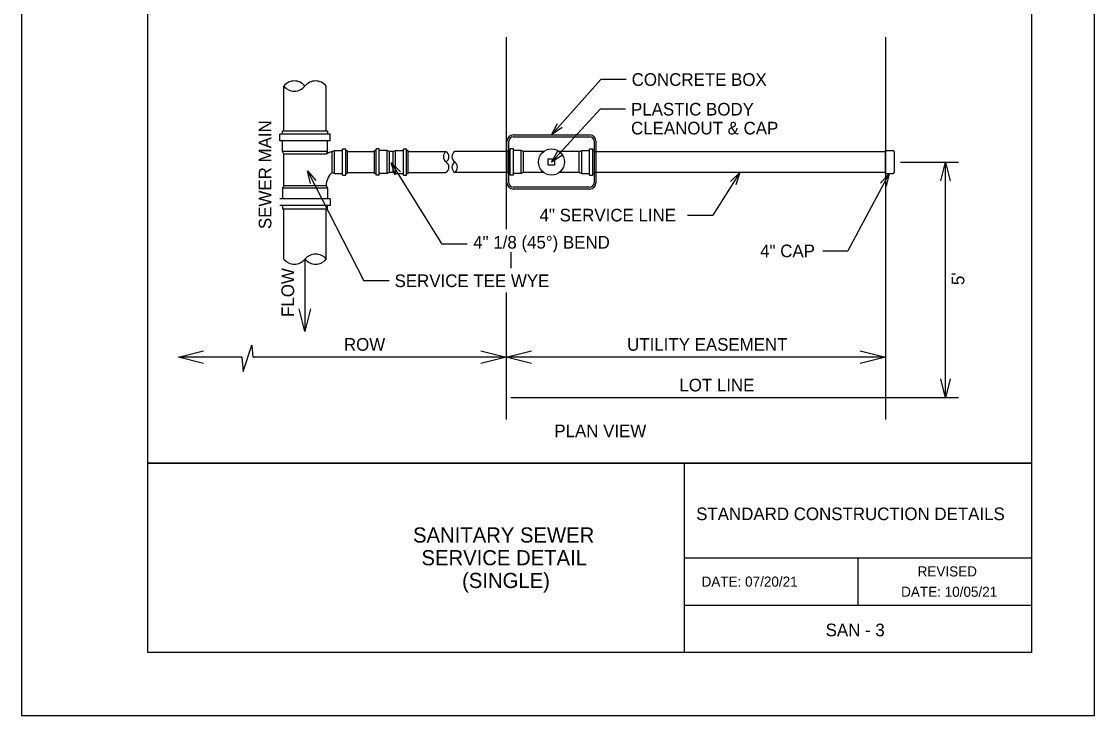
# Model space of a CAD drawing. Extents: x 2082692.5 to 2082701, y 13331264.9 to 13331275.9.
# Drawn here: x 2082692.5 to 2082701, y 13331264.94 to 13331270.43 of the extents above; entities that cross this region are included whole.
import ezdxf

# ---------------------------------------------------------------- set-up
doc = ezdxf.new("R2010")
doc.units = 0
for name, color, linetype in [('Detail', 7, 'Continuous'), ('Detail Label', 7, 'Continuous'), ('Non-Print', 7, 'Continuous'), ('Sheet Title Block', 7, 'Continuous')]:
    doc.layers.add(name, color=color, linetype=linetype)

msp = doc.modelspace()

# ---------------------------------------------------------------- linework, layer by layer
at = {"layer": 'Detail'}
for p, q in [((2082696.3357, 13331270.3087), (2082696.3357, 13331268.7886)), ((2082699.3408, 13331270.3087), (2082699.3408, 13331267.2798)), ((2082694.5748, 13331269.5667), (2082694.5748, 13331269.922)), ((2082694.9098, 13331269.5667), (2082694.9098, 13331269.922)), ((2082694.5423, 13331269.4879), (2082694.5423, 13331269.5404)), ((2082694.9423, 13331269.5404), (2082694.5423, 13331269.5404)), ((2082694.5648, 13331269.5404), (2082694.5648, 13331269.5667)), ((2082694.5648, 13331269.5667), (2082694.9198, 13331269.5667)), ((2082694.9198, 13331269.5667), (2082694.9198, 13331269.5404)), ((2082694.9423, 13331269.4879), (2082694.9423, 13331269.5404)), ((2082696.3924, 13331269.5354), (2082696.9967, 13331269.5354)), ((2082694.9423, 13331269.4879), (2082694.5423, 13331269.4879)), ((2082694.5648, 13331269.4029), (2082694.5648, 13331269.4879)), ((2082694.9198, 13331269.4029), (2082694.9198, 13331269.4879)), ((2082696.3424, 13331269.1554), (2082696.3424, 13331269.4854)), ((2082696.3574, 13331269.1554), (2082696.3574, 13331269.4854)), ((2082696.3924, 13331269.5204), (2082696.9967, 13331269.5204)), ((2082697.0317, 13331269.4854), (2082697.0317, 13331269.1554)), ((2082697.0467, 13331269.4854), (2082697.0467, 13331269.1554)), ((2082694.5748, 13331269.3829), (2082694.5648, 13331269.4029)), ((2082694.9198, 13331269.4029), (2082694.5648, 13331269.4029)), ((2082694.5748, 13331269.1329), (2082694.5748, 13331269.3829)), ((2082694.9098, 13331269.3829), (2082694.5748, 13331269.3829)), ((2082694.9098, 13331269.3829), (2082694.9198, 13331269.4029)), ((2082694.9575, 13331269.4029), (2082694.9772, 13331269.4128)), ((2082694.9575, 13331269.2379), (2082694.9575, 13331269.4029)), ((2082694.9772, 13331269.4128), (2082695.0388, 13331269.4128)), ((2082694.9772, 13331269.2281), (2082694.9772, 13331269.4128)), ((2082695.0388, 13331269.4239), (2082695.0646, 13331269.4239)), ((2082695.0388, 13331269.217), (2082695.0388, 13331269.4239)), ((2082695.0646, 13331269.217), (2082695.0646, 13331269.4239)), ((2082695.0646, 13331269.4128), (2082695.0776, 13331269.4128)), ((2082695.0776, 13331269.4128), (2082695.0776, 13331269.2281)), ((2082695.0776, 13331269.4029), (2082695.2921, 13331269.4029)), ((2082695.2921, 13331269.2281), (2082695.2921, 13331269.4128)), ((2082695.2921, 13331269.4128), (2082695.305, 13331269.4128)), ((2082695.3308, 13331269.4239), (2082695.305, 13331269.4239)), ((2082695.305, 13331269.217), (2082695.305, 13331269.4239)), ((2082695.3308, 13331269.217), (2082695.3308, 13331269.4239)), ((2082695.3924, 13331269.4128), (2082695.3308, 13331269.4128)), ((2082695.3924, 13331269.2281), (2082695.3924, 13331269.4128)), ((2082695.4121, 13331269.4029), (2082695.3924, 13331269.4128)), ((2082695.4121, 13331269.2379), (2082695.4121, 13331269.4029)), ((2082695.4403, 13331269.4029), (2082695.4121, 13331269.4029)), ((2082695.4403, 13331269.4029), (2082695.46, 13331269.4128)), ((2082695.4403, 13331269.2379), (2082695.4403, 13331269.4029)), ((2082695.46, 13331269.4128), (2082695.5215, 13331269.4128)), ((2082695.46, 13331269.2281), (2082695.46, 13331269.4128)), ((2082695.5215, 13331269.4239), (2082695.5474, 13331269.4239)), ((2082695.5215, 13331269.217), (2082695.5215, 13331269.4239)), ((2082695.5474, 13331269.217), (2082695.5474, 13331269.4239)), ((2082695.5603, 13331269.4128), (2082695.5474, 13331269.4128)), ((2082695.5603, 13331269.2281), (2082695.5603, 13331269.4128)), ((2082695.5603, 13331269.4029), (2082695.8601, 13331269.4029)), ((2082696.354, 13331269.4029), (2082695.9283, 13331269.4029)), ((2082696.354, 13331269.2281), (2082696.354, 13331269.4128)), ((2082696.354, 13331269.4128), (2082696.3669, 13331269.4128)), ((2082696.3928, 13331269.4239), (2082696.3669, 13331269.4239)), ((2082696.3669, 13331269.217), (2082696.3669, 13331269.4239)), ((2082696.3928, 13331269.217), (2082696.3928, 13331269.4239)), ((2082696.4543, 13331269.4128), (2082696.3928, 13331269.4128)), ((2082696.4543, 13331269.2281), (2082696.4543, 13331269.4128)), ((2082696.474, 13331269.4029), (2082696.4543, 13331269.4128)), ((2082696.6322, 13331269.4029), (2082696.474, 13331269.4029)), ((2082696.474, 13331269.2379), (2082696.474, 13331269.4029)), ((2082696.9151, 13331269.4029), (2082696.7569, 13331269.4029)), ((2082696.9151, 13331269.4029), (2082696.9348, 13331269.4128)), ((2082696.9151, 13331269.2379), (2082696.9151, 13331269.4029)), ((2082696.9348, 13331269.4128), (2082696.9964, 13331269.4128)), ((2082696.9348, 13331269.2281), (2082696.9348, 13331269.4128)), ((2082696.9964, 13331269.4239), (2082697.0222, 13331269.4239)), ((2082696.9964, 13331269.217), (2082696.9964, 13331269.4239)), ((2082697.0222, 13331269.217), (2082697.0222, 13331269.4239)), ((2082697.0351, 13331269.4128), (2082697.0222, 13331269.4128)), ((2082697.0351, 13331269.2281), (2082697.0351, 13331269.4128)), ((2082697.0351, 13331269.4029), (2082699.3408, 13331269.4029)), ((2082699.3408, 13331269.4127), (2082699.4002, 13331269.4127)), ((2082699.3408, 13331269.2295), (2082699.3408, 13331269.4127)), ((2082699.4102, 13331269.4027), (2082699.4102, 13331269.2395)), ((2082694.9575, 13331269.2379), (2082694.9772, 13331269.2281)), ((2082694.9772, 13331269.2281), (2082695.0388, 13331269.2281)), ((2082695.0388, 13331269.217), (2082695.0646, 13331269.217)), ((2082695.0776, 13331269.2281), (2082695.0646, 13331269.2281)), ((2082695.0776, 13331269.2379), (2082695.2921, 13331269.2379)), ((2082695.305, 13331269.2281), (2082695.2921, 13331269.2281)), ((2082695.3308, 13331269.217), (2082695.305, 13331269.217)), ((2082695.3924, 13331269.2281), (2082695.3308, 13331269.2281)), ((2082695.4121, 13331269.2379), (2082695.3924, 13331269.2281)), ((2082695.4403, 13331269.2379), (2082695.4121, 13331269.2379)), ((2082695.4403, 13331269.2379), (2082695.46, 13331269.2281)), ((2082695.46, 13331269.2281), (2082695.5215, 13331269.2281)), ((2082695.5215, 13331269.217), (2082695.5474, 13331269.217)), ((2082695.5474, 13331269.2281), (2082695.5603, 13331269.2281)), ((2082695.5603, 13331269.2379), (2082695.8601, 13331269.2379)), ((2082696.354, 13331269.2379), (2082695.9283, 13331269.2379)), ((2082696.3669, 13331269.2281), (2082696.354, 13331269.2281)), ((2082696.3928, 13331269.217), (2082696.3669, 13331269.217)), ((2082696.4543, 13331269.2281), (2082696.3928, 13331269.2281)), ((2082696.474, 13331269.2379), (2082696.4543, 13331269.2281)), ((2082696.6322, 13331269.2379), (2082696.474, 13331269.2379)), ((2082696.9151, 13331269.2379), (2082696.7569, 13331269.2379)), ((2082696.9151, 13331269.2379), (2082696.9348, 13331269.2281)), ((2082696.9348, 13331269.2281), (2082696.9964, 13331269.2281)), ((2082696.9964, 13331269.217), (2082697.0222, 13331269.217)), ((2082697.0222, 13331269.2281), (2082697.0351, 13331269.2281)), ((2082699.3408, 13331269.2379), (2082697.0342, 13331269.2379)), ((2082699.3408, 13331269.2295), (2082699.4002, 13331269.2295)), ((2082694.5748, 13331269.1329), (2082694.5648, 13331269.1129)), ((2082694.5648, 13331269.1129), (2082694.5648, 13331269.0279)), ((2082694.9198, 13331269.1129), (2082694.5648, 13331269.1129)), ((2082694.9098, 13331269.1329), (2082694.5748, 13331269.1329)), ((2082694.9098, 13331269.1329), (2082694.9198, 13331269.1129)), ((2082694.9198, 13331269.1129), (2082694.9198, 13331269.0279)), ((2082696.9967, 13331269.1204), (2082696.3924, 13331269.1204)), ((2082696.9967, 13331269.1054), (2082696.3924, 13331269.1054)), ((2082694.9423, 13331269.0279), (2082694.5423, 13331269.0279)), ((2082694.9423, 13331269.0279), (2082694.9423, 13331268.9754)), ((2082694.9423, 13331268.9754), (2082694.5423, 13331268.9754)), ((2082694.5648, 13331268.9754), (2082694.5648, 13331268.9492)), ((2082694.5648, 13331268.9492), (2082694.9198, 13331268.9492)), ((2082694.5748, 13331268.5514), (2082694.5748, 13331268.9492)), ((2082694.9098, 13331268.5514), (2082694.9098, 13331268.9492)), ((2082694.9198, 13331268.9492), (2082694.9198, 13331268.9754)), ((2082696.3717, 13331268.6055), (2082696.3717, 13331268.4789)), ((2082696.3357, 13331268.2863), (2082696.3357, 13331267.2798)), ((2082699.9201, 13331267.4536), (2082696.3717, 13331267.4536))]:
    msp.add_line(p, q, dxfattribs=at)
msp.add_lwpolyline([(2082696.6696, 13331269.3454), (2082696.7196, 13331269.3454), (2082696.7196, 13331269.2954), (2082696.6696, 13331269.2954)], close=True, dxfattribs=at)
msp.add_circle((2082696.6946, 13331269.3204), 0.1034, dxfattribs=at)
for centre, radius, start, end in [((2082694.6586, 13331269.8551), 0.1072, 38.62302, 141.37698), ((2082694.6586, 13331269.8551), 0.1072, 38.62302, 141.37698), ((2082694.8261, 13331269.8551), 0.1072, 38.62302, 141.37698), ((2082694.6586, 13331269.9889), 0.1072, 218.62302, 321.37698), ((2082694.6586, 13331269.9889), 0.1072, 218.62302, 321.37698), ((2082696.3924, 13331269.4854), 0.05, 90, 180), ((2082696.9967, 13331269.4854), 0.05, 0, 90), ((2082696.3924, 13331269.4854), 0.035, 90, 180), ((2082696.9967, 13331269.4854), 0.035, 0, 90), ((2082695.0131, 13331269.2036), 0.2069, 105.57366, 119.93321), ((2082695.8881, 13331269.3617), 0.0499, 124.24751, 235.75249), ((2082695.8881, 13331269.3617), 0.0499, 124.24751, 235.75249), ((2082695.832, 13331269.3617), 0.0499, 304.24751, 55.75249), ((2082695.832, 13331269.3617), 0.0499, 304.24751, 55.75249), ((2082695.9563, 13331269.3617), 0.0499, 124.24751, 235.75249), ((2082699.4002, 13331269.4027), 0.01, 0, 90), ((2082695.832, 13331269.2792), 0.0499, 304.24751, 55.75249), ((2082695.9563, 13331269.2792), 0.0499, 124.24751, 235.75249), ((2082695.9563, 13331269.2792), 0.0499, 124.24751, 235.75249), ((2082695.9002, 13331269.2792), 0.0499, 304.24751, 55.75249), ((2082695.9002, 13331269.2792), 0.0499, 304.24751, 55.75249), ((2082695.0562, 13331269.1298), 0.1464, 132.37396, 178.77496), ((2082699.4002, 13331269.2395), 0.01, 270, 0), ((2082696.3924, 13331269.1554), 0.05, 180, 270), ((2082696.3924, 13331269.1554), 0.035, 180, 270), ((2082696.9967, 13331269.1554), 0.035, 270, 0), ((2082696.9967, 13331269.1554), 0.05, 270, 0), ((2082694.8261, 13331268.4845), 0.1072, 38.62302, 141.37698), ((2082694.8261, 13331268.4845), 0.1072, 38.62302, 141.37698), ((2082694.6586, 13331268.6183), 0.1072, 218.62302, 321.37698), ((2082694.8261, 13331268.6183), 0.1072, 218.62302, 321.37698), ((2082694.8261, 13331268.6183), 0.1072, 218.62302, 321.37698)]:
    msp.add_arc(centre, radius, start, end, dxfattribs=at)
at = {"layer": 'Detail Label'}
for p, q in [((2082696.6946, 13331269.5354), (2082697.087, 13331269.9736)), ((2082697.287, 13331269.9736), (2082697.087, 13331269.9736)), ((2082696.6949, 13331269.3179), (2082697.0817, 13331269.7387)), ((2082697.2817, 13331269.7387), (2082697.0817, 13331269.7387)), ((2082695.4242, 13331269.3137), (2082695.8267, 13331268.6707)), ((2082699.4599, 13331269.3204), (2082699.9201, 13331269.3204)), ((2082699.8154, 13331267.4536), (2082699.8154, 13331269.3204)), ((2082694.7615, 13331269.2514), (2082695.2083, 13331268.3799)), ((2082698.1875, 13331269.2379), (2082697.9721, 13331268.8998)), ((2082699.3705, 13331269.2295), (2082699.0435, 13331268.6163)), ((2082697.7721, 13331268.8998), (2082697.9721, 13331268.8998)), ((2082696.0267, 13331268.6707), (2082695.8267, 13331268.6707)), ((2082698.8435, 13331268.6163), (2082699.0435, 13331268.6163)), ((2082694.7423, 13331268.5514), (2082694.7419, 13331267.9768)), ((2082695.4083, 13331268.3799), (2082695.2083, 13331268.3799)), ((2082694.2522, 13331267.6607), (2082694.3219, 13331267.8694)), ((2082694.3219, 13331267.8694), (2082694.3301, 13331267.7756)), ((2082694.2422, 13331267.7756), (2082693.7393, 13331267.7756)), ((2082694.2422, 13331267.7756), (2082694.2522, 13331267.6607)), ((2082696.3357, 13331267.7756), (2082694.3301, 13331267.7756)), ((2082699.3408, 13331267.7756), (2082696.3357, 13331267.7756))]:
    msp.add_line(p, q, dxfattribs=at)
for points in [[(2082696.7799, 13331269.5932), (2082696.6946, 13331269.5354), (2082696.7427, 13331269.6266)], [(2082696.781, 13331269.3746), (2082696.6949, 13331269.3179), (2082696.7442, 13331269.4085)], [(2082695.4561, 13331269.2157), (2082695.4242, 13331269.3137), (2082695.4985, 13331269.2422)], [(2082699.7779, 13331269.1704), (2082699.8154, 13331269.3204), (2082699.8529, 13331269.1704)], [(2082694.7849, 13331269.151), (2082694.7615, 13331269.2514), (2082694.8294, 13331269.1738)], [(2082698.1127, 13331269.167), (2082698.1875, 13331269.2379), (2082698.1548, 13331269.1402)], [(2082699.3014, 13331269.153), (2082699.3705, 13331269.2295), (2082699.3455, 13331269.1295)], [(2082694.7871, 13331268.1568), (2082694.7419, 13331267.9768), (2082694.6971, 13331268.1568)], [(2082693.9393, 13331267.7256), (2082693.7393, 13331267.7756), (2082693.9393, 13331267.8256)], [(2082696.1357, 13331267.8256), (2082696.3357, 13331267.7756), (2082696.1357, 13331267.7256)], [(2082696.5357, 13331267.7256), (2082696.3357, 13331267.7756), (2082696.5357, 13331267.8256)], [(2082699.1408, 13331267.8256), (2082699.3408, 13331267.7756), (2082699.1408, 13331267.7256)], [(2082699.8529, 13331267.6036), (2082699.8154, 13331267.4536), (2082699.7779, 13331267.6036)]]:
    msp.add_lwpolyline(points, dxfattribs=at)
at = {"layer": 'Non-Print'}
msp.add_lwpolyline([(2082692.4964, 13331264.9364), (2082700.9964, 13331264.9364), (2082700.9964, 13331275.9364), (2082692.4964, 13331275.9364)], close=True, dxfattribs=at)
at = {"layer": 'Sheet Title Block'}
for p, q in [((2082697.7464, 13331266.9364), (2082697.7464, 13331265.4364)), ((2082697.7464, 13331266.1864), (2082700.4964, 13331266.1864)), ((2082699.1214, 13331266.1864), (2082699.1214, 13331265.8114)), ((2082697.7464, 13331265.8114), (2082700.4964, 13331265.8114))]:
    msp.add_line(p, q, dxfattribs=at)
for points in [[(2082693.4964, 13331275.4364), (2082700.4964, 13331275.4364), (2082700.4964, 13331266.9364), (2082693.4964, 13331266.9364)], [(2082693.4964, 13331266.9364), (2082700.4964, 13331266.9364), (2082700.4964, 13331265.4364), (2082693.4964, 13331265.4364)]]:
    msp.add_lwpolyline(points, close=True, dxfattribs=at)

# ---------------------------------------------------------------- texts
at = {"layer": 'Detail Label'}
for s, p in [('CONCRETE BOX', (2082697.33, 13331269.9236)), ('PLASTIC BODY ', (2082697.3248, 13331269.6886)), ('CLEANOUT & CAP', (2082697.3248, 13331269.5386)), ('4" SERVICE LINE', (2082696.6006, 13331268.8498)), ('4" 1/8 (45%%d) BEND', (2082696.075, 13331268.6346)), ('4" CAP', (2082698.3479, 13331268.5663)), ('SERVICE TEE WYE', (2082695.452, 13331268.3298)), ('ROW', (2082695.0508, 13331267.8256)), ('UTILITY EASEMENT', (2082697.2939, 13331267.8256)), ('LOT LINE', (2082697.7079, 13331267.5036)), ('PLAN VIEW', (2082696.7176, 13331267.141))]:
    msp.add_text(s, height=0.1, dxfattribs=at).set_placement(p)
for s, rotation, p in [('SEWER MAIN', 90, (2082694.4761, 13331268.7893)), ('FLOW', 89.95611, (2082694.656, 13331268.0935)), ("5'", 90, (2082699.9654, 13331268.3455))]:
    msp.add_text(s, height=0.1, rotation=rotation, dxfattribs=at).set_placement(p)
at = {"layer": 'Sheet Title Block'}
for s, height, p in [('STANDARD CONSTRUCTION DETAILS', 0.1, (2082697.841, 13331266.4839)), ('SANITARY SEWER ', 0.12, (2082695.5981, 13331266.3064)), ('SERVICE DETAIL', 0.12, (2082695.6651, 13331266.1264)), ('(SINGLE)', 0.12, (2082695.9867, 13331265.9464)), ('DATE: 07/20/21', 0.08, (2082697.8837, 13331265.9572)), ('REVISED', 0.08, (2082699.5951, 13331266.0379)), (' DATE: 10/05/21', 0.08, (2082699.4347, 13331265.8766)), ('SAN - 3', 0.1, (2082698.8664, 13331265.5642))]:
    msp.add_text(s, height=height, dxfattribs=at).set_placement(p)

doc.saveas('drawing.dxf')
